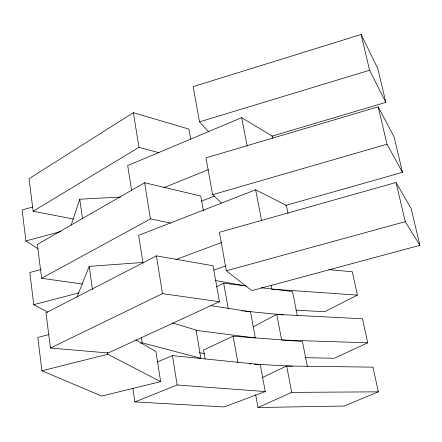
<?xml version="1.0" encoding="UTF-8"?>
<svg xmlns="http://www.w3.org/2000/svg" width="442" height="442" viewBox="0 0 442 442"><rect width="100%" height="100%" fill="white"/><g stroke="black" fill="none" stroke-linecap="round" stroke-linejoin="round"><path stroke-width="0.66" d="M71.151 225.227L79.759 199.204L120.412 197.06M76.958 297.112L89.207 266.382L143.252 262.432M190.723 139.241L188.933 129.097L133.39 112.682L29.028 178.684L33.144 211.243L73.405 219.022M33.144 211.243L138.965 147.346L158.899 152.667M203.392 210.933L200.762 196.049L144.65 182.75L37.343 244.443L41.625 278.294L82.367 284.024M41.625 278.294L150.462 218.917L170.606 223.072M253.205 326.831L276.709 314.378L362.495 318.787L367.705 342.804L334.279 358.258L305.295 357.677M156.402 255.868L45.99 312.826L50.443 348.053L108.168 352.976L219.436 301.731L213.083 265.775L156.402 255.868L162.474 293.632L219.436 301.731M216.447 286.93L223.674 283.2L246.161 285.919M328.925 269.675L352.296 271.731L357.363 295.101L324.677 311.737L295.891 310.14M50.443 348.053L162.474 293.632M262.576 377.446L286.643 365.993L372.982 367.147L378.335 391.833L344.141 406.032L257.995 407.513L255.658 394.678M307.345 366.363L302.411 341.495L233.149 336.169L203.585 350.025L205.088 358.871M257.995 407.513L291.726 392.38L378.335 391.833M272.874 138.296L272.471 136.28L241.691 117.66L127.716 165.59L131.633 190.64M157.247 362.015L172.446 355.606L260.261 364.567L265.261 391.562L224.094 406.938L134.898 401.905L132.876 388.253M163.739 187.712L208.397 169.623M134.898 401.905L177.165 384.982L265.261 391.562M201.651 201.088L214.497 196.033M288.04 213.541L286.416 205.458L255.636 189.8L138.633 235.365L142.987 263.211M175.844 259.565L221.597 242.476M213.928 270.106L225.591 265.869M140.882 343.296L142.191 342.859L200.839 358.252L196.088 330.08L172.408 322.931M199.524 358.666L200.839 358.252M271.747 136.235L385.844 102.373L377.766 68.477L361.158 34.487L193.143 86.626L199.497 121.865L208.812 131.893M199.497 121.865L369.584 70.256L385.844 102.373M285.604 205.464L402.507 172.325L394.087 136.976L378.203 106.826L205.989 157.871L212.624 194.679L221.564 203.038M212.624 194.679L387.015 144.23L402.507 172.325M396.026 182.502L219.409 232.304L226.348 270.775L251.846 290.637L419.9 245.327L411.11 208.431L396.026 182.502L405.253 221.657L419.9 245.327M32.653 207.066L22.1 209.972L25.918 240.956L38.067 248.813M226.348 270.775L405.253 221.657M25.918 240.956L60.548 231.58M41.123 269.504L29.807 272.515L33.769 304.665L47.637 312.129M33.769 304.665L79.007 292.853M49.112 334.517L37.802 337.417L41.918 370.788L101.715 396.071L160.645 381.628L155.954 351.617L135.722 339.815M41.918 370.788L107.765 354.263L160.645 381.628M367.705 342.804L281.642 339.997L276.709 314.378M249.691 363.899L251.067 363.976M254.509 364.164L292.344 366.214M357.363 295.101L271.847 289.129L271.073 285.09M242.05 310.842L243.415 310.975M244.785 311.113L283.062 314.903M199.243 352.827L204.734 353.418M261.156 287.725L292.499 291.51L297.289 315.654M195.839 330.323L254.658 337.887M210.956 305.671L250.492 311.787L255.343 337.975M215.138 280.471L245.713 285.98M361.158 34.487L369.584 70.256M378.203 106.826L387.015 144.23M241.691 117.66L247.155 145.937M255.636 189.8L261.664 220.967M286.643 365.993L291.726 392.38M223.674 283.2L228.26 308.809M233.149 336.169L237.879 362.589M133.39 112.682L138.965 147.346M144.65 182.75L150.462 218.917M172.446 355.606L177.165 384.982M141.363 337.445L142.191 342.859M107.478 352.246L107.765 354.263M79.759 199.204L82.527 218.889M89.207 266.382L92.455 289.449"/></g></svg>
